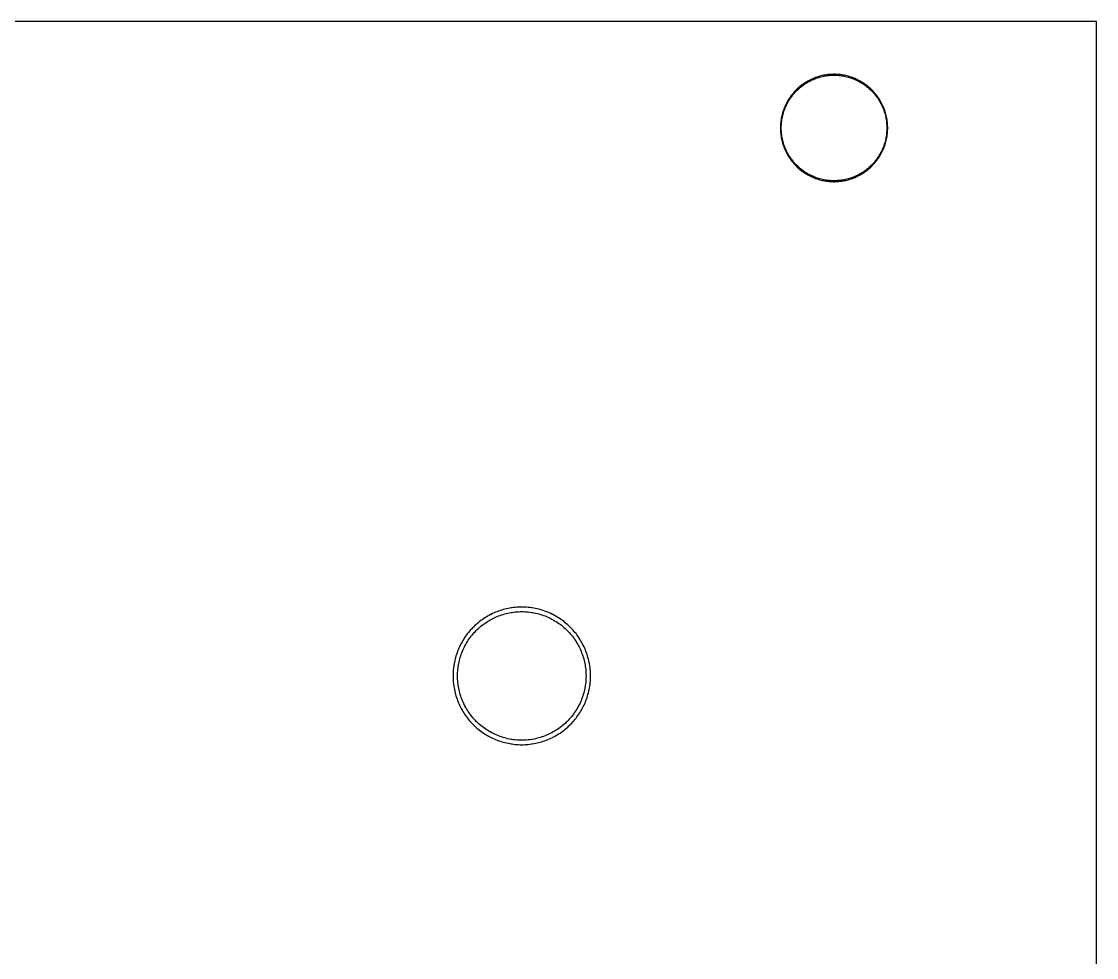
# Model space of a CAD drawing. Extents: x 3 to 63, y 0 to 129.
# Drawn here: x 33.01 to 63.32, y 102.44 to 128.82 of the extents above; entities that cross this region are included whole.
import ezdxf

# ---------------------------------------------------------------- set-up
doc = ezdxf.new("R2010")
doc.units = 0

msp = doc.modelspace()

# ---------------------------------------------------------------- linework, layer by layer
at = {"color": 5, "true_color": 0x0000ff}
msp.add_polyline3d([(63.32397, 0.3175, 0), (63.32397, 128.81762, 0), (2.70408, 128.81762, 0), (2.70408, 0.3175, 0), (63.32397, 0.3175, 0)], close=True, dxfattribs=at)
at = {"color": 34, "true_color": 0x008000}
for points in [[(2.70408, 0.3175, 0), (63.32398, 0.3175, 0), (63.32398, 128.81762, 0), (2.70408, 128.81762, 0), (2.70408, 0.3175, 0)], [(55.90438, 127.3302, 0), (55.86552, 127.32918, 0), (55.82666, 127.32715, 0), (55.78779, 127.3241, 0), (55.74919, 127.32004, 0), (55.71032, 127.31495, 0), (55.7064, 127.31433, 0), (55.66804, 127.30824, 0), (55.62969, 127.30113, 0), (55.59159, 127.29325, 0), (55.55374, 127.28411, 0), (55.51615, 127.2742, 0), (55.47881, 127.26328, 0), (55.44173, 127.25134, 0), (55.4049, 127.23839, 0), (55.36858, 127.22442, 0), (55.33251, 127.20969, 0), (55.29695, 127.19394, 0), (55.26164, 127.17743, 0), (55.22685, 127.1599, 0), (55.22331, 127.1581, 0), (55.18902, 127.13956, 0), (55.15523, 127.12025, 0), (55.12196, 127.09993, 0), (55.08919, 127.0791, 0), (55.05694, 127.05701, 0), (55.02519, 127.0344, 0), (54.9942, 127.01078, 0), (54.96397, 126.98639, 0), (54.934, 126.96125, 0), (54.90504, 126.93559, 0), (54.8766, 126.90892, 0), (54.84891, 126.88149, 0), (54.8461, 126.87868, 0), (54.81918, 126.85049, 0), (54.79276, 126.82179, 0), (54.76736, 126.79232, 0), (54.74247, 126.76235, 0), (54.71859, 126.73162, 0), (54.69548, 126.70037, 0), (54.67313, 126.66837, 0), (54.65179, 126.63586, 0), (54.63096, 126.60284, 0), (54.6114, 126.56931, 0), (54.59235, 126.53527, 0), (54.57432, 126.50073, 0), (54.57252, 126.49719, 0), (54.5555, 126.46214, 0), (54.53924, 126.42658, 0), (54.524, 126.39076, 0), (54.50978, 126.3547, 0), (54.49632, 126.31812, 0), (54.48387, 126.28104, 0), (54.47244, 126.24395, 0), (54.46203, 126.20636, 0), (54.45263, 126.16877, 0), (54.44399, 126.13067, 0), (54.43637, 126.09231, 0), (54.43002, 126.05396, 0), (54.4294, 126.05004, 0), (54.42381, 126.01168, 0), (54.41924, 125.97282, 0), (54.41569, 125.93421, 0), (54.41314, 125.89535, 0), (54.41162, 125.85623, 0), (54.41111, 125.81737, 0), (54.41162, 125.77851, 0), (54.41314, 125.73939, 0), (54.41569, 125.70053, 0), (54.41924, 125.66192, 0), (54.42381, 125.62306, 0), (54.4294, 125.58471, 0), (54.43002, 125.58078, 0), (54.43637, 125.54243, 0), (54.44399, 125.50407, 0), (54.45263, 125.46597, 0), (54.46203, 125.42838, 0), (54.47244, 125.39079, 0), (54.48387, 125.35371, 0), (54.49632, 125.31662, 0), (54.50978, 125.28005, 0), (54.524, 125.24398, 0), (54.53924, 125.20816, 0), (54.5555, 125.1726, 0), (54.57252, 125.13755, 0), (54.57432, 125.13401, 0), (54.59235, 125.09947, 0), (54.6114, 125.06543, 0), (54.63096, 125.0319, 0), (54.65179, 124.99888, 0), (54.67313, 124.96637, 0), (54.69548, 124.93437, 0), (54.71859, 124.90313, 0), (54.74247, 124.87239, 0), (54.76736, 124.84242, 0), (54.79276, 124.81296, 0), (54.81918, 124.78425, 0), (54.8461, 124.75606, 0), (54.84891, 124.75325, 0), (54.8766, 124.72582, 0), (54.90504, 124.69915, 0), (54.934, 124.67349, 0), (54.96397, 124.64835, 0), (54.9942, 124.62396, 0), (55.02519, 124.60034, 0), (55.05694, 124.57774, 0), (55.08919, 124.55564, 0), (55.12196, 124.53481, 0), (55.15523, 124.51449, 0), (55.18902, 124.49519, 0), (55.22331, 124.47664, 0), (55.22685, 124.47484, 0), (55.26164, 124.45731, 0), (55.29695, 124.4408, 0), (55.33251, 124.42506, 0), (55.36858, 124.41032, 0), (55.4049, 124.39635, 0), (55.44173, 124.3834, 0), (55.47881, 124.37146, 0), (55.51615, 124.36054, 0), (55.55374, 124.35063, 0), (55.59159, 124.34149, 0), (55.62969, 124.33362, 0), (55.66804, 124.3265, 0), (55.7064, 124.32041, 0), (55.71032, 124.31979, 0), (55.74919, 124.31471, 0), (55.78779, 124.31064, 0), (55.82666, 124.3076, 0), (55.86552, 124.30556, 0), (55.90438, 124.30455, 0), (55.9435, 124.30455, 0), (55.98236, 124.30556, 0), (56.02122, 124.3076, 0), (56.06008, 124.31064, 0), (56.09869, 124.31471, 0), (56.13755, 124.31979, 0), (56.14148, 124.32041, 0), (56.17983, 124.3265, 0), (56.21818, 124.33362, 0), (56.25628, 124.34149, 0), (56.29413, 124.35063, 0), (56.33172, 124.36054, 0), (56.36906, 124.37146, 0), (56.40614, 124.3834, 0), (56.44297, 124.39635, 0), (56.4793, 124.41032, 0), (56.51536, 124.42506, 0), (56.55092, 124.4408, 0), (56.58623, 124.45731, 0), (56.62103, 124.47484, 0), (56.62457, 124.47664, 0), (56.65886, 124.49519, 0), (56.69264, 124.51449, 0), (56.72591, 124.53481, 0), (56.75868, 124.55564, 0), (56.79094, 124.57774, 0), (56.82269, 124.60034, 0), (56.85368, 124.62396, 0), (56.8839, 124.64835, 0), (56.91387, 124.67349, 0), (56.94283, 124.69915, 0), (56.97128, 124.72582, 0), (56.99896, 124.75325, 0), (57.00177, 124.75606, 0), (57.0287, 124.78425, 0), (57.05511, 124.81296, 0), (57.08051, 124.84242, 0), (57.10541, 124.87239, 0), (57.12928, 124.90313, 0), (57.1524, 124.93437, 0), (57.17475, 124.96637, 0), (57.19608, 124.99888, 0), (57.21691, 125.0319, 0), (57.23647, 125.06543, 0), (57.25552, 125.09947, 0), (57.27355, 125.13401, 0), (57.27536, 125.13755, 0), (57.29238, 125.1726, 0), (57.30863, 125.20816, 0), (57.32387, 125.24398, 0), (57.3381, 125.28005, 0), (57.35156, 125.31662, 0), (57.364, 125.35371, 0), (57.37543, 125.39079, 0), (57.38585, 125.42838, 0), (57.39525, 125.46597, 0), (57.40388, 125.50407, 0), (57.4115, 125.54243, 0), (57.41785, 125.58078, 0), (57.41847, 125.58471, 0), (57.42406, 125.62306, 0), (57.42863, 125.66192, 0), (57.43219, 125.70053, 0), (57.43473, 125.73939, 0), (57.43625, 125.77851, 0), (57.43676, 125.81737, 0), (57.43625, 125.85623, 0), (57.43473, 125.89535, 0), (57.43219, 125.93421, 0), (57.42863, 125.97282, 0), (57.42406, 126.01168, 0), (57.41847, 126.05004, 0), (57.41785, 126.05396, 0), (57.4115, 126.09231, 0), (57.40388, 126.13067, 0), (57.39525, 126.16877, 0), (57.38585, 126.20636, 0), (57.37543, 126.24395, 0), (57.364, 126.28104, 0), (57.35156, 126.31812, 0), (57.3381, 126.3547, 0), (57.32387, 126.39076, 0), (57.30863, 126.42658, 0), (57.29238, 126.46214, 0), (57.27536, 126.49719, 0), (57.27355, 126.50073, 0), (57.25552, 126.53527, 0), (57.23647, 126.56931, 0), (57.21691, 126.60284, 0), (57.19608, 126.63586, 0), (57.17475, 126.66837, 0), (57.1524, 126.70037, 0), (57.12928, 126.73162, 0), (57.10541, 126.76235, 0), (57.08051, 126.79232, 0), (57.05511, 126.82179, 0), (57.0287, 126.85049, 0), (57.00177, 126.87868, 0), (56.99896, 126.88149, 0), (56.97128, 126.90892, 0), (56.94283, 126.93559, 0), (56.91387, 126.96125, 0), (56.8839, 126.98639, 0), (56.85368, 127.01078, 0), (56.82269, 127.0344, 0), (56.79094, 127.05701, 0), (56.75868, 127.0791, 0), (56.72591, 127.09993, 0), (56.69264, 127.12025, 0), (56.65886, 127.13956, 0), (56.62457, 127.1581, 0), (56.62103, 127.1599, 0), (56.58623, 127.17743, 0), (56.55092, 127.19394, 0), (56.51536, 127.20969, 0), (56.4793, 127.22442, 0), (56.44297, 127.23839, 0), (56.40614, 127.25134, 0), (56.36906, 127.26328, 0), (56.33172, 127.2742, 0), (56.29413, 127.28411, 0), (56.25628, 127.29325, 0), (56.21818, 127.30113, 0), (56.17983, 127.30824, 0), (56.14148, 127.31433, 0), (56.13755, 127.31495, 0), (56.09869, 127.32004, 0), (56.06008, 127.3241, 0), (56.02122, 127.32715, 0), (55.98236, 127.32918, 0), (55.9435, 127.3302, 0), (55.90438, 127.3302, 0)], [(56.02122, 124.33299, 0), (55.98236, 124.33096, 0), (55.9435, 124.32995, 0), (55.90438, 124.32995, 0), (55.86552, 124.33096, 0), (55.82666, 124.33299, 0), (55.78779, 124.33604, 0), (55.74919, 124.34011, 0), (55.71046, 124.34517, 0), (55.67589, 124.35066, 0), (55.63754, 124.35777, 0), (55.59944, 124.36565, 0), (55.56159, 124.37479, 0), (55.524, 124.3847, 0), (55.48666, 124.39562, 0), (55.44958, 124.40756, 0), (55.41275, 124.42051, 0), (55.37643, 124.43448, 0), (55.34036, 124.44921, 0), (55.3048, 124.46496, 0), (55.26949, 124.48147, 0), (55.23753, 124.49757, 0), (55.20395, 124.51574, 0), (55.17016, 124.53504, 0), (55.13689, 124.55536, 0), (55.10412, 124.57619, 0), (55.07187, 124.59829, 0), (55.04012, 124.62089, 0), (55.00913, 124.64451, 0), (54.9789, 124.6689, 0), (54.94893, 124.69404, 0), (54.91997, 124.7197, 0), (54.89153, 124.74637, 0), (54.86618, 124.77148, 0), (54.83973, 124.79918, 0), (54.81331, 124.82789, 0), (54.78791, 124.85735, 0), (54.76302, 124.88732, 0), (54.73914, 124.91806, 0), (54.71603, 124.9493, 0), (54.69368, 124.9813, 0), (54.67234, 125.01381, 0), (54.65151, 125.04683, 0), (54.63195, 125.08036, 0), (54.6129, 125.1144, 0), (54.59604, 125.14671, 0), (54.57966, 125.18045, 0), (54.5634, 125.21601, 0), (54.54816, 125.25183, 0), (54.53394, 125.2879, 0), (54.52047, 125.32447, 0), (54.50803, 125.36156, 0), (54.4966, 125.39864, 0), (54.48618, 125.43623, 0), (54.47679, 125.47382, 0), (54.46815, 125.51192, 0), (54.46053, 125.55028, 0), (54.45459, 125.58618, 0), (54.44921, 125.62306, 0), (54.44464, 125.66192, 0), (54.44109, 125.70053, 0), (54.43855, 125.73939, 0), (54.43702, 125.77851, 0), (54.43651, 125.81737, 0), (54.43702, 125.85623, 0), (54.43855, 125.89535, 0), (54.44109, 125.93421, 0), (54.44464, 125.97282, 0), (54.44921, 126.01168, 0), (54.45457, 126.04849, 0), (54.46053, 126.08446, 0), (54.46815, 126.12282, 0), (54.47679, 126.16092, 0), (54.48618, 126.19851, 0), (54.4966, 126.2361, 0), (54.50803, 126.27319, 0), (54.52047, 126.31027, 0), (54.53394, 126.34685, 0), (54.54816, 126.38291, 0), (54.5634, 126.41873, 0), (54.57966, 126.45429, 0), (54.59604, 126.48803, 0), (54.6129, 126.52034, 0), (54.63195, 126.55438, 0), (54.65151, 126.58791, 0), (54.67234, 126.62093, 0), (54.69368, 126.65344, 0), (54.71603, 126.68544, 0), (54.73914, 126.71669, 0), (54.76302, 126.74742, 0), (54.78791, 126.77739, 0), (54.81331, 126.80686, 0), (54.83973, 126.83556, 0), (54.86618, 126.86326, 0), (54.89153, 126.88837, 0), (54.91997, 126.91504, 0), (54.94893, 126.9407, 0), (54.9789, 126.96584, 0), (55.00913, 126.99023, 0), (55.04012, 127.01385, 0), (55.07187, 127.03646, 0), (55.10412, 127.05855, 0), (55.13689, 127.07938, 0), (55.17016, 127.0997, 0), (55.20395, 127.11901, 0), (55.23753, 127.13716, 0), (55.26949, 127.15327, 0), (55.3048, 127.16978, 0), (55.34036, 127.18553, 0), (55.37643, 127.20026, 0), (55.41275, 127.21423, 0), (55.44958, 127.22718, 0), (55.48666, 127.23912, 0), (55.524, 127.25004, 0), (55.56159, 127.25995, 0), (55.59944, 127.26909, 0), (55.63754, 127.27697, 0), (55.67589, 127.28408, 0), (55.71049, 127.28958, 0), (55.74919, 127.29464, 0), (55.78779, 127.2987, 0), (55.82666, 127.30175, 0), (55.86552, 127.30378, 0), (55.90438, 127.3048, 0), (55.9435, 127.3048, 0), (55.98236, 127.30378, 0), (56.02122, 127.30175, 0), (56.06008, 127.2987, 0), (56.09869, 127.29464, 0), (56.13743, 127.28958, 0), (56.17198, 127.28408, 0), (56.21033, 127.27697, 0), (56.24843, 127.26909, 0), (56.28628, 127.25995, 0), (56.32387, 127.25004, 0), (56.36121, 127.23912, 0), (56.39829, 127.22718, 0), (56.43512, 127.21423, 0), (56.47145, 127.20026, 0), (56.50751, 127.18553, 0), (56.54307, 127.16978, 0), (56.57838, 127.15327, 0), (56.61036, 127.13716, 0), (56.64393, 127.11901, 0), (56.67771, 127.0997, 0), (56.71098, 127.07938, 0), (56.74375, 127.05855, 0), (56.77601, 127.03646, 0), (56.80776, 127.01385, 0), (56.83875, 126.99023, 0), (56.86897, 126.96584, 0), (56.89894, 126.9407, 0), (56.9279, 126.91504, 0), (56.95635, 126.88837, 0), (56.98167, 126.86327, 0), (57.00815, 126.83556, 0), (57.03456, 126.80686, 0), (57.05996, 126.77739, 0), (57.08486, 126.74742, 0), (57.10873, 126.71669, 0), (57.13185, 126.68544, 0), (57.1542, 126.65344, 0), (57.17553, 126.62093, 0), (57.19636, 126.58791, 0), (57.21592, 126.55438, 0), (57.23497, 126.52034, 0), (57.25184, 126.48802, 0), (57.26822, 126.45429, 0), (57.28447, 126.41873, 0), (57.29971, 126.38291, 0), (57.31394, 126.34685, 0), (57.3274, 126.31027, 0), (57.33985, 126.27319, 0), (57.35128, 126.2361, 0), (57.36169, 126.19851, 0), (57.37109, 126.16092, 0), (57.37972, 126.12282, 0), (57.38734, 126.08446, 0), (57.3933, 126.04849, 0), (57.39866, 126.01168, 0), (57.40323, 125.97282, 0), (57.40679, 125.93421, 0), (57.40933, 125.89535, 0), (57.41085, 125.85623, 0), (57.41136, 125.81737, 0), (57.41085, 125.77851, 0), (57.40933, 125.73939, 0), (57.40679, 125.70053, 0), (57.40323, 125.66192, 0), (57.39866, 125.62306, 0), (57.39328, 125.58618, 0), (57.38734, 125.55028, 0), (57.37972, 125.51192, 0), (57.37109, 125.47382, 0), (57.36169, 125.43623, 0), (57.35128, 125.39864, 0), (57.33985, 125.36156, 0), (57.3274, 125.32447, 0), (57.31394, 125.2879, 0), (57.29971, 125.25183, 0), (57.28447, 125.21601, 0), (57.26822, 125.18045, 0), (57.25184, 125.14672, 0), (57.23497, 125.1144, 0), (57.21592, 125.08036, 0), (57.19636, 125.04683, 0), (57.17553, 125.01381, 0), (57.1542, 124.9813, 0), (57.13185, 124.9493, 0), (57.10873, 124.91806, 0), (57.08486, 124.88732, 0), (57.05996, 124.85735, 0), (57.03456, 124.82789, 0), (57.00815, 124.79918, 0), (56.98167, 124.77147, 0), (56.95635, 124.74637, 0), (56.9279, 124.7197, 0), (56.89894, 124.69404, 0), (56.86897, 124.6689, 0), (56.83875, 124.64451, 0), (56.80776, 124.62089, 0), (56.77601, 124.59829, 0), (56.74375, 124.57619, 0), (56.71098, 124.55536, 0), (56.67771, 124.53504, 0), (56.64393, 124.51574, 0), (56.61036, 124.49758, 0), (56.57838, 124.48147, 0), (56.54307, 124.46496, 0), (56.50751, 124.44921, 0), (56.47145, 124.43448, 0), (56.43512, 124.42051, 0), (56.39829, 124.40756, 0), (56.36121, 124.39562, 0), (56.32387, 124.3847, 0), (56.28628, 124.37479, 0), (56.24843, 124.36565, 0), (56.21033, 124.35777, 0), (56.17198, 124.35066, 0), (56.13746, 124.34518, 0), (56.09869, 124.34011, 0), (56.06008, 124.33604, 0), (56.02122, 124.33299, 0)], [(47.07305, 112.31549, 0), (47.02708, 112.31371, 0), (46.98111, 112.31092, 0), (46.93513, 112.30686, 0), (46.88941, 112.30178, 0), (46.84394, 112.29568, 0), (46.82432, 112.29257, 0), (46.77886, 112.28521, 0), (46.73364, 112.27683, 0), (46.68869, 112.26743, 0), (46.64373, 112.25676, 0), (46.59928, 112.24508, 0), (46.55508, 112.23212, 0), (46.51114, 112.21815, 0), (46.46771, 112.20317, 0), (46.42453, 112.18716, 0), (46.38185, 112.17015, 0), (46.33969, 112.15211, 0), (46.29778, 112.13281, 0), (46.25638, 112.11274, 0), (46.23868, 112.10372, 0), (46.19778, 112.08239, 0), (46.1574, 112.06029, 0), (46.11777, 112.03717, 0), (46.07866, 112.01304, 0), (46.04005, 111.9879, 0), (46.00195, 111.96174, 0), (45.96486, 111.93481, 0), (45.92803, 111.90713, 0), (45.89222, 111.87817, 0), (45.85691, 111.84871, 0), (45.82262, 111.81823, 0), (45.78884, 111.78673, 0), (45.75582, 111.75473, 0), (45.74177, 111.74068, 0), (45.70977, 111.70766, 0), (45.67827, 111.67388, 0), (45.64779, 111.63959, 0), (45.61833, 111.60428, 0), (45.58937, 111.56847, 0), (45.56169, 111.53164, 0), (45.53476, 111.49455, 0), (45.5086, 111.45645, 0), (45.48346, 111.41784, 0), (45.45933, 111.37873, 0), (45.43621, 111.3391, 0), (45.43616, 111.339, 0), (45.41411, 111.29872, 0), (45.39278, 111.25782, 0), (45.38376, 111.24012, 0), (45.36369, 111.19872, 0), (45.34439, 111.15681, 0), (45.32635, 111.11465, 0), (45.30934, 111.07197, 0), (45.29333, 111.02879, 0), (45.27835, 110.98536, 0), (45.26438, 110.94142, 0), (45.25142, 110.89722, 0), (45.23974, 110.85277, 0), (45.22907, 110.80781, 0), (45.21967, 110.76286, 0), (45.21129, 110.71764, 0), (45.20393, 110.67218, 0), (45.20082, 110.65256, 0), (45.19472, 110.60709, 0), (45.18964, 110.56137, 0), (45.18558, 110.5154, 0), (45.18279, 110.46942, 0), (45.18101, 110.42345, 0), (45.1805, 110.37747, 0), (45.18101, 110.3315, 0), (45.18279, 110.28553, 0), (45.18558, 110.23955, 0), (45.18964, 110.19358, 0), (45.19472, 110.14786, 0), (45.20082, 110.10239, 0), (45.20393, 110.08277, 0), (45.21129, 110.0373, 0), (45.21967, 109.99209, 0), (45.22907, 109.94713, 0), (45.23974, 109.90217, 0), (45.25142, 109.85772, 0), (45.26438, 109.81353, 0), (45.27835, 109.76959, 0), (45.29333, 109.72615, 0), (45.30934, 109.68297, 0), (45.32635, 109.6403, 0), (45.34439, 109.59814, 0), (45.36369, 109.55623, 0), (45.38376, 109.51482, 0), (45.39278, 109.49712, 0), (45.41411, 109.45623, 0), (45.43621, 109.41584, 0), (45.45933, 109.37622, 0), (45.48346, 109.3371, 0), (45.5086, 109.29849, 0), (45.53476, 109.26039, 0), (45.56169, 109.22331, 0), (45.58937, 109.18648, 0), (45.61833, 109.15067, 0), (45.64779, 109.11536, 0), (45.67827, 109.08107, 0), (45.70977, 109.04729, 0), (45.74177, 109.01427, 0), (45.75582, 109.00022, 0), (45.78884, 108.96822, 0), (45.82262, 108.93672, 0), (45.85691, 108.90624, 0), (45.89222, 108.87678, 0), (45.92803, 108.84782, 0), (45.96486, 108.82013, 0), (46.00195, 108.79321, 0), (46.04005, 108.76705, 0), (46.07866, 108.7419, 0), (46.11777, 108.71777, 0), (46.1574, 108.69466, 0), (46.19778, 108.67256, 0), (46.23868, 108.65122, 0), (46.25638, 108.6422, 0), (46.29778, 108.62214, 0), (46.33969, 108.60283, 0), (46.38185, 108.5848, 0), (46.42453, 108.56778, 0), (46.46771, 108.55178, 0), (46.51114, 108.53679, 0), (46.55508, 108.52282, 0), (46.59928, 108.50987, 0), (46.64373, 108.49819, 0), (46.68869, 108.48752, 0), (46.73364, 108.47812, 0), (46.77886, 108.46974, 0), (46.82432, 108.46237, 0), (46.84394, 108.45926, 0), (46.88941, 108.45317, 0), (46.93513, 108.44809, 0), (46.98111, 108.44403, 0), (47.02708, 108.44123, 0), (47.07305, 108.43945, 0), (47.11903, 108.43895, 0), (47.165, 108.43945, 0), (47.21098, 108.44123, 0), (47.25695, 108.44403, 0), (47.30292, 108.44809, 0), (47.34864, 108.45317, 0), (47.39411, 108.45926, 0), (47.41373, 108.46237, 0), (47.4592, 108.46974, 0), (47.50441, 108.47812, 0), (47.54937, 108.48752, 0), (47.59433, 108.49819, 0), (47.63878, 108.50987, 0), (47.68297, 108.52282, 0), (47.72691, 108.53679, 0), (47.77035, 108.55178, 0), (47.81353, 108.56778, 0), (47.8562, 108.5848, 0), (47.89836, 108.60283, 0), (47.94027, 108.62214, 0), (47.98168, 108.6422, 0), (47.99938, 108.65122, 0), (48.04027, 108.67256, 0), (48.08066, 108.69466, 0), (48.12028, 108.71777, 0), (48.1594, 108.7419, 0), (48.19801, 108.76705, 0), (48.23611, 108.79321, 0), (48.27319, 108.82013, 0), (48.31002, 108.84782, 0), (48.34583, 108.87678, 0), (48.38114, 108.90624, 0), (48.41543, 108.93672, 0), (48.44921, 108.96822, 0), (48.48223, 109.00022, 0), (48.49628, 109.01427, 0), (48.52828, 109.04729, 0), (48.55978, 109.08107, 0), (48.59026, 109.11536, 0), (48.61972, 109.15067, 0), (48.64868, 109.18648, 0), (48.67637, 109.22331, 0), (48.70329, 109.26039, 0), (48.72945, 109.29849, 0), (48.7546, 109.3371, 0), (48.77873, 109.37622, 0), (48.80184, 109.41584, 0), (48.82394, 109.45623, 0), (48.84528, 109.49712, 0), (48.8543, 109.51482, 0), (48.87436, 109.55623, 0), (48.89367, 109.59814, 0), (48.9117, 109.6403, 0), (48.92872, 109.68297, 0), (48.94472, 109.72615, 0), (48.95971, 109.76959, 0), (48.97368, 109.81353, 0), (48.98663, 109.85772, 0), (48.99831, 109.90217, 0), (49.00898, 109.94713, 0), (49.01838, 109.99209, 0), (49.02676, 110.0373, 0), (49.03413, 110.08277, 0), (49.03723, 110.10239, 0), (49.04333, 110.14786, 0), (49.04841, 110.19358, 0), (49.05248, 110.23955, 0), (49.05527, 110.28553, 0), (49.05705, 110.3315, 0), (49.05755, 110.37747, 0), (49.05705, 110.42345, 0), (49.05527, 110.46942, 0), (49.05248, 110.5154, 0), (49.04841, 110.56137, 0), (49.04333, 110.60709, 0), (49.03723, 110.65256, 0), (49.03413, 110.67218, 0), (49.02676, 110.71764, 0), (49.01838, 110.76286, 0), (49.00898, 110.80781, 0), (48.99831, 110.85277, 0), (48.98663, 110.89722, 0), (48.97368, 110.94142, 0), (48.95971, 110.98536, 0), (48.94472, 111.02879, 0), (48.92872, 111.07197, 0), (48.9117, 111.11465, 0), (48.89367, 111.15681, 0), (48.87436, 111.19872, 0), (48.8543, 111.24012, 0), (48.84528, 111.25782, 0), (48.82394, 111.29872, 0), (48.80189, 111.339, 0), (48.80184, 111.3391, 0), (48.77873, 111.37873, 0), (48.7546, 111.41784, 0), (48.72945, 111.45645, 0), (48.70329, 111.49455, 0), (48.67637, 111.53164, 0), (48.64868, 111.56847, 0), (48.61972, 111.60428, 0), (48.59026, 111.63959, 0), (48.55978, 111.67388, 0), (48.52828, 111.70766, 0), (48.49628, 111.74068, 0), (48.48223, 111.75473, 0), (48.44921, 111.78673, 0), (48.41543, 111.81823, 0), (48.38114, 111.84871, 0), (48.34583, 111.87817, 0), (48.31002, 111.90713, 0), (48.27319, 111.93481, 0), (48.23611, 111.96174, 0), (48.19801, 111.9879, 0), (48.1594, 112.01304, 0), (48.12028, 112.03717, 0), (48.08066, 112.06029, 0), (48.04027, 112.08239, 0), (47.99938, 112.10372, 0), (47.98168, 112.11274, 0), (47.94027, 112.13281, 0), (47.89836, 112.15211, 0), (47.8562, 112.17015, 0), (47.81353, 112.18716, 0), (47.77035, 112.20317, 0), (47.72691, 112.21815, 0), (47.68297, 112.23212, 0), (47.63878, 112.24508, 0), (47.59433, 112.25676, 0), (47.54937, 112.26743, 0), (47.50441, 112.27683, 0), (47.4592, 112.28521, 0), (47.41373, 112.29257, 0), (47.39411, 112.29568, 0), (47.34864, 112.30178, 0), (47.30292, 112.30686, 0), (47.25695, 112.31092, 0), (47.21098, 112.31371, 0), (47.165, 112.31549, 0), (47.11903, 112.316, 0), (47.07305, 112.31549, 0)], [(47.21098, 108.56823, 0), (47.165, 108.56645, 0), (47.11903, 108.56595, 0), (47.07305, 108.56645, 0), (47.02708, 108.56823, 0), (46.98111, 108.57103, 0), (46.93513, 108.57509, 0), (46.88941, 108.58017, 0), (46.84637, 108.58594, 0), (46.8181, 108.59052, 0), (46.77289, 108.59891, 0), (46.72793, 108.6083, 0), (46.68297, 108.61897, 0), (46.63852, 108.63066, 0), (46.59433, 108.64361, 0), (46.55039, 108.65758, 0), (46.50695, 108.67257, 0), (46.46377, 108.68857, 0), (46.4211, 108.70559, 0), (46.37894, 108.72362, 0), (46.33703, 108.74292, 0), (46.30156, 108.76011, 0), (46.27243, 108.77531, 0), (46.23205, 108.7974, 0), (46.19242, 108.82052, 0), (46.15331, 108.84465, 0), (46.1147, 108.86979, 0), (46.0766, 108.89596, 0), (46.03951, 108.92288, 0), (46.00268, 108.95057, 0), (45.96687, 108.97952, 0), (45.93156, 109.00899, 0), (45.89727, 109.03947, 0), (45.86349, 109.07096, 0), (45.83764, 109.09602, 0), (45.81252, 109.12194, 0), (45.78102, 109.15572, 0), (45.75054, 109.19001, 0), (45.72108, 109.22532, 0), (45.69212, 109.26113, 0), (45.66443, 109.29796, 0), (45.63751, 109.33504, 0), (45.61135, 109.37314, 0), (45.5862, 109.41175, 0), (45.56207, 109.45087, 0), (45.53896, 109.49049, 0), (45.51686, 109.53088, 0), (45.50172, 109.55989, 0), (45.48448, 109.59547, 0), (45.46517, 109.63738, 0), (45.44714, 109.67955, 0), (45.43012, 109.72222, 0), (45.41412, 109.7654, 0), (45.39913, 109.80883, 0), (45.38516, 109.85277, 0), (45.37221, 109.89697, 0), (45.36053, 109.94142, 0), (45.34986, 109.98638, 0), (45.34046, 110.03134, 0), (45.33208, 110.07655, 0), (45.32748, 110.10492, 0), (45.32172, 110.14786, 0), (45.31664, 110.19358, 0), (45.31258, 110.23955, 0), (45.30978, 110.28553, 0), (45.30801, 110.3315, 0), (45.3075, 110.37747, 0), (45.30801, 110.42345, 0), (45.30978, 110.46942, 0), (45.31258, 110.5154, 0), (45.31664, 110.56137, 0), (45.32172, 110.60709, 0), (45.32748, 110.64999, 0), (45.33208, 110.6784, 0), (45.34046, 110.72361, 0), (45.34986, 110.76857, 0), (45.36053, 110.81353, 0), (45.37221, 110.85798, 0), (45.38516, 110.90217, 0), (45.39913, 110.94611, 0), (45.41412, 110.98955, 0), (45.43012, 111.03273, 0), (45.44714, 111.0754, 0), (45.46517, 111.11756, 0), (45.48448, 111.15947, 0), (45.50168, 111.19498, 0), (45.51686, 111.22407, 0), (45.53896, 111.26445, 0), (45.56207, 111.30408, 0), (45.5862, 111.34319, 0), (45.61135, 111.3818, 0), (45.63751, 111.4199, 0), (45.66443, 111.45699, 0), (45.69212, 111.49382, 0), (45.72108, 111.52963, 0), (45.75054, 111.56494, 0), (45.78102, 111.59923, 0), (45.81252, 111.63301, 0), (45.83761, 111.65889, 0), (45.86349, 111.68398, 0), (45.89727, 111.71548, 0), (45.93156, 111.74596, 0), (45.96687, 111.77542, 0), (46.00268, 111.80438, 0), (46.03951, 111.83207, 0), (46.0766, 111.85899, 0), (46.1147, 111.88515, 0), (46.15331, 111.9103, 0), (46.19242, 111.93443, 0), (46.23205, 111.95754, 0), (46.27243, 111.97964, 0), (46.30152, 111.99482, 0), (46.33703, 112.01202, 0), (46.37894, 112.03133, 0), (46.4211, 112.04936, 0), (46.46377, 112.06638, 0), (46.50695, 112.08238, 0), (46.55039, 112.09737, 0), (46.59433, 112.11134, 0), (46.63852, 112.12429, 0), (46.68297, 112.13597, 0), (46.72793, 112.14664, 0), (46.77289, 112.15604, 0), (46.8181, 112.16442, 0), (46.84651, 112.16902, 0), (46.88941, 112.17478, 0), (46.93513, 112.17986, 0), (46.98111, 112.18392, 0), (47.02708, 112.18671, 0), (47.07305, 112.18849, 0), (47.11903, 112.189, 0), (47.165, 112.18849, 0), (47.21098, 112.18671, 0), (47.25695, 112.18392, 0), (47.30292, 112.17986, 0), (47.34864, 112.17478, 0), (47.39158, 112.16902, 0), (47.41995, 112.16442, 0), (47.46516, 112.15604, 0), (47.51012, 112.14664, 0), (47.55508, 112.13597, 0), (47.59953, 112.12429, 0), (47.64373, 112.11134, 0), (47.68767, 112.09737, 0), (47.7311, 112.08238, 0), (47.77428, 112.06638, 0), (47.81695, 112.04936, 0), (47.85912, 112.03133, 0), (47.90103, 112.01202, 0), (47.93661, 111.99478, 0), (47.96562, 111.97964, 0), (48.00601, 111.95754, 0), (48.04563, 111.93443, 0), (48.08475, 111.9103, 0), (48.12336, 111.88515, 0), (48.16146, 111.85899, 0), (48.19854, 111.83207, 0), (48.23537, 111.80438, 0), (48.27118, 111.77542, 0), (48.30649, 111.74596, 0), (48.34078, 111.71548, 0), (48.37456, 111.68398, 0), (48.40048, 111.65886, 0), (48.42554, 111.63301, 0), (48.45703, 111.59923, 0), (48.48751, 111.56494, 0), (48.51698, 111.52963, 0), (48.54593, 111.49382, 0), (48.57362, 111.45699, 0), (48.60054, 111.4199, 0), (48.62671, 111.3818, 0), (48.65185, 111.34319, 0), (48.67598, 111.30408, 0), (48.6991, 111.26445, 0), (48.72119, 111.22407, 0), (48.73639, 111.19494, 0), (48.75358, 111.15947, 0), (48.77288, 111.11756, 0), (48.79091, 111.0754, 0), (48.80793, 111.03273, 0), (48.82393, 110.98955, 0), (48.83892, 110.94611, 0), (48.85289, 110.90217, 0), (48.86584, 110.85798, 0), (48.87753, 110.81353, 0), (48.8882, 110.76857, 0), (48.89759, 110.72361, 0), (48.90598, 110.6784, 0), (48.91056, 110.65013, 0), (48.91633, 110.60709, 0), (48.92141, 110.56137, 0), (48.92548, 110.5154, 0), (48.92827, 110.46942, 0), (48.93005, 110.42345, 0), (48.93056, 110.37747, 0), (48.93005, 110.3315, 0), (48.92827, 110.28553, 0), (48.92548, 110.23955, 0), (48.92141, 110.19358, 0), (48.91633, 110.14786, 0), (48.91055, 110.10479, 0), (48.90598, 110.07655, 0), (48.89759, 110.03134, 0), (48.8882, 109.98638, 0), (48.87753, 109.94142, 0), (48.86584, 109.89697, 0), (48.85289, 109.85277, 0), (48.83892, 109.80883, 0), (48.82393, 109.7654, 0), (48.80793, 109.72222, 0), (48.79091, 109.67955, 0), (48.77288, 109.63738, 0), (48.75358, 109.59547, 0), (48.73635, 109.55993, 0), (48.72119, 109.53088, 0), (48.6991, 109.49049, 0), (48.67598, 109.45087, 0), (48.65185, 109.41175, 0), (48.62671, 109.37314, 0), (48.60054, 109.33504, 0), (48.57362, 109.29796, 0), (48.54593, 109.26113, 0), (48.51698, 109.22532, 0), (48.48751, 109.19001, 0), (48.45703, 109.15572, 0), (48.42554, 109.12194, 0), (48.40045, 109.09605, 0), (48.37456, 109.07096, 0), (48.34078, 109.03947, 0), (48.30649, 109.00899, 0), (48.27118, 108.97952, 0), (48.23537, 108.95057, 0), (48.19854, 108.92288, 0), (48.16146, 108.89596, 0), (48.12336, 108.86979, 0), (48.08475, 108.84465, 0), (48.04563, 108.82052, 0), (48.00601, 108.7974, 0), (47.96562, 108.77531, 0), (47.93657, 108.76015, 0), (47.90103, 108.74292, 0), (47.85912, 108.72362, 0), (47.81695, 108.70559, 0), (47.77428, 108.68857, 0), (47.7311, 108.67257, 0), (47.68767, 108.65758, 0), (47.64373, 108.64361, 0), (47.59953, 108.63066, 0), (47.55508, 108.61897, 0), (47.51012, 108.6083, 0), (47.46516, 108.59891, 0), (47.41995, 108.59052, 0), (47.39171, 108.58595, 0), (47.34864, 108.58017, 0), (47.30292, 108.57509, 0), (47.25695, 108.57103, 0), (47.21098, 108.56823, 0)]]:
    msp.add_polyline3d(points, close=True, dxfattribs=at)

doc.saveas('drawing.dxf')
